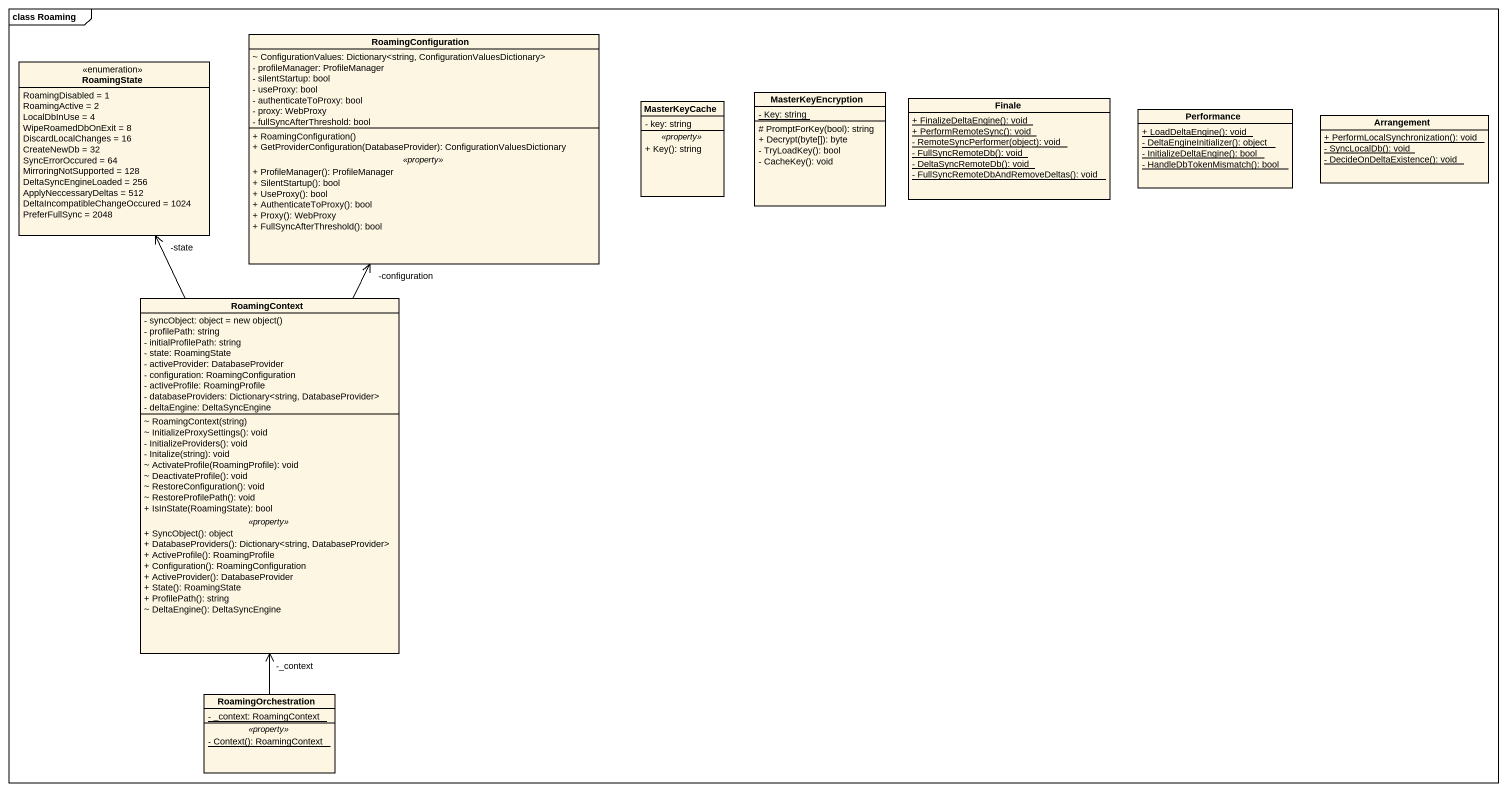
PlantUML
@startuml
mainframe class Roaming
hide circle
hide empty members
skinparam classAttributeIconSize 0
enum RoamingState {
  RoamingDisabled = 1
  RoamingActive = 2
  LocalDbInUse = 4
  WipeRoamedDbOnExit = 8
  DiscardLocalChanges = 16
  CreateNewDb = 32
  SyncErrorOccured = 64
  MirroringNotSupported = 128
  DeltaSyncEngineLoaded = 256
  ApplyNeccessaryDeltas = 512
  DeltaIncompatibleChangeOccured = 1024
  PreferFullSync = 2048
}
class RoamingConfiguration {
  ~ ConfigurationValues: Dictionary<string, ConfigurationValuesDictionary>
  - profileManager: ProfileManager
  - silentStartup: bool
  - useProxy: bool
  - authenticateToProxy: bool
  - proxy: WebProxy
  - fullSyncAfterThreshold: bool
  --
  + RoamingConfiguration()
  + GetProviderConfiguration(DatabaseProvider): ConfigurationValuesDictionary
  .. <<property>> ..
  + ProfileManager(): ProfileManager
  + SilentStartup(): bool
  + UseProxy(): bool
  + AuthenticateToProxy(): bool
  + Proxy(): WebProxy
  + FullSyncAfterThreshold(): bool
}
class MasterKeyCache {
  - key: string
  .. <<property>> ..
  + Key(): string
}
class MasterKeyEncryption {
  {static} - Key: string
  # PromptForKey(bool): string
  + Decrypt(byte[]): byte
  - TryLoadKey(): bool
  - CacheKey(): void
}
class Finale {
  {static} + FinalizeDeltaEngine(): void
  {static} + PerformRemoteSync(): void
  {static} - RemoteSyncPerformer(object): void
  {static} - FullSyncRemoteDb(): void
  {static} - DeltaSyncRemoteDb(): void
  {static} - FullSyncRemoteDbAndRemoveDeltas(): void
}
class Performance {
  {static} + LoadDeltaEngine(): void
  {static} - DeltaEngineInitializer(): object
  {static} - InitializeDeltaEngine(): bool
  {static} - HandleDbTokenMismatch(): bool
}
class Arrangement {
  {static} + PerformLocalSynchronization(): void
  {static} - SyncLocalDb(): void
  {static} - DecideOnDeltaExistence(): void
}
class RoamingContext {
  {field} - syncObject: object = new object()
  - profilePath: string
  - initialProfilePath: string
  - state: RoamingState
  - activeProvider: DatabaseProvider
  - configuration: RoamingConfiguration
  - activeProfile: RoamingProfile
  - databaseProviders: Dictionary<string, DatabaseProvider>
  - deltaEngine: DeltaSyncEngine
  --
  ~ RoamingContext(string)
  ~ InitializeProxySettings(): void
  - InitializeProviders(): void
  - Initalize(string): void
  ~ ActivateProfile(RoamingProfile): void
  ~ DeactivateProfile(): void
  ~ RestoreConfiguration(): void
  ~ RestoreProfilePath(): void
  + IsInState(RoamingState): bool
  .. <<property>> ..
  + SyncObject(): object
  + DatabaseProviders(): Dictionary<string, DatabaseProvider>
  + ActiveProfile(): RoamingProfile
  + Configuration(): RoamingConfiguration
  + ActiveProvider(): DatabaseProvider
  + State(): RoamingState
  + ProfilePath(): string
  ~ DeltaEngine(): DeltaSyncEngine
}
class RoamingOrchestration {
  {static} - _context: RoamingContext
  .. <<property>> ..
  {static} - Context(): RoamingContext
}
RoamingContext -up-> "-state" RoamingState
RoamingContext -up-> "-configuration" RoamingConfiguration
RoamingOrchestration -up-> "-_context" RoamingContext
@enduml
